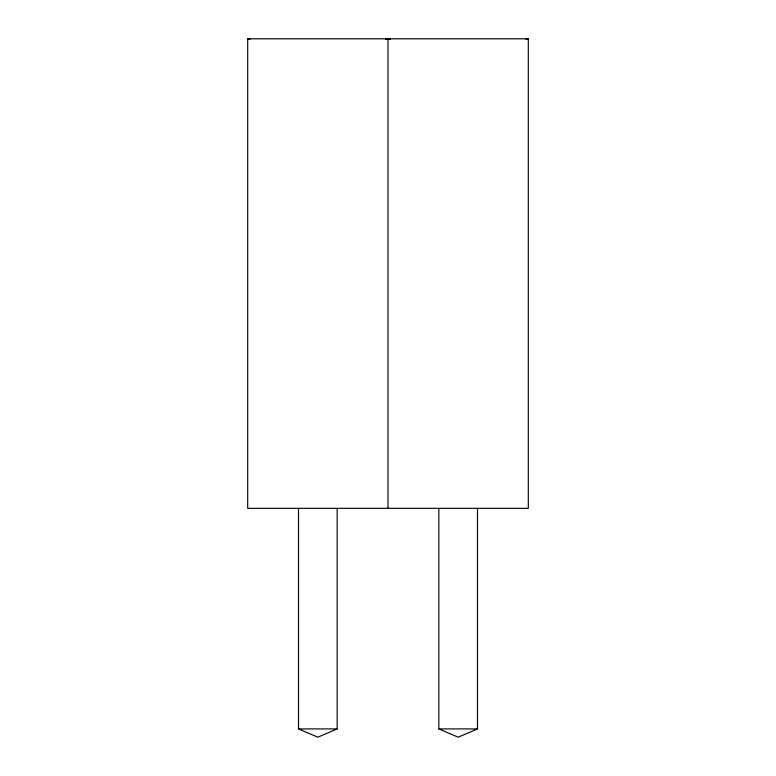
<?xml version="1.0" encoding="UTF-8"?>
<svg xmlns="http://www.w3.org/2000/svg" width="776" height="776" viewBox="0 0 776 776"><rect width="100%" height="100%" fill="white"/><g stroke="black" fill="none" stroke-linecap="round" stroke-linejoin="round"><path stroke-width="1.16" d="M337.182 508.338L337.182 728.916L317.85 737.2L298.508 728.916L298.508 508.338M477.492 508.338L477.492 728.916L458.15 737.2L438.818 728.916L438.818 508.338M385.691 39.314L388 38.8L390.309 39.314M526.002 39.314L528.31 38.8L528.31 508.338L247.689 508.338L247.689 38.8L528.31 38.8M298.508 728.916L337.182 728.916M438.818 728.916L477.492 728.916M247.689 38.8L249.998 39.314M388 38.8L388 508.338"/></g></svg>
